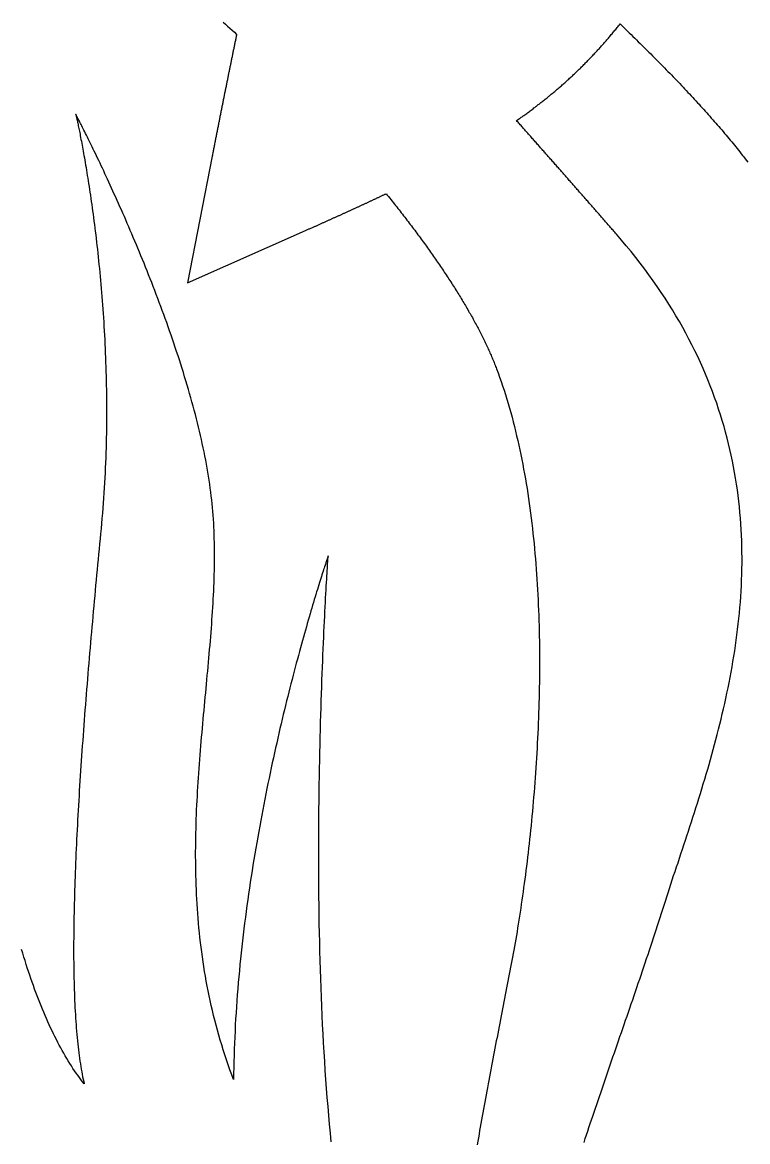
# Model space of a CAD drawing. Extents: x 5 to 105, y 2 to 136.
# Drawn here: x 79.41 to 86.5, y 113.19 to 124.13 of the extents above; entities that cross this region are included whole.
import ezdxf

# ---------------------------------------------------------------- set-up
doc = ezdxf.new("R2010")
doc.units = 0
doc.layers.get('0').update_dxf_attribs({"linetype": 'CONTINUOUS'})

msp = doc.modelspace()

# ---------------------------------------------------------------- linework, layer by layer
at = {"color": 7}
msp.add_lwpolyline([(81.263, 122.824), (81.0232, 121.587), (82.1752, 122.0971)], dxfattribs=at)
for points in [[(81.3701, 124.135, 0), (81.392, 124.115, 0), (81.4139, 124.095, 0), (81.4358, 124.075, 0), (81.4578, 124.055, 0), (81.4797, 124.035, 0), (81.5016, 124.014, 0)], [(84.2385, 123.172, 0), (84.2476, 123.178, 0), (84.2566, 123.185, 0), (84.2657, 123.191, 0), (84.2747, 123.197, 0), (84.2838, 123.204, 0), (84.2928, 123.21, 0), (84.3017, 123.217, 0), (84.3107, 123.223, 0), (84.3196, 123.229, 0), (84.3285, 123.236, 0), (84.3374, 123.242, 0), (84.3463, 123.249, 0), (84.3551, 123.255, 0), (84.364, 123.262, 0), (84.3728, 123.268, 0), (84.3816, 123.275, 0), (84.3903, 123.281, 0), (84.3991, 123.288, 0), (84.4078, 123.295, 0), (84.4165, 123.301, 0), (84.4252, 123.308, 0), (84.4338, 123.314, 0), (84.4425, 123.321, 0), (84.4511, 123.328, 0), (84.4597, 123.334, 0), (84.4683, 123.341, 0), (84.4768, 123.348, 0), (84.4854, 123.354, 0), (84.4939, 123.361, 0), (84.5024, 123.368, 0), (84.5109, 123.375, 0), (84.5194, 123.381, 0), (84.5278, 123.388, 0), (84.5362, 123.395, 0), (84.5446, 123.402, 0), (84.553, 123.409, 0), (84.5614, 123.415, 0), (84.5698, 123.422, 0), (84.5781, 123.429, 0), (84.5864, 123.436, 0), (84.5947, 123.443, 0), (84.603, 123.45, 0), (84.6112, 123.457, 0), (84.6195, 123.464, 0), (84.6277, 123.471, 0), (84.6359, 123.478, 0), (84.6441, 123.485, 0), (84.6523, 123.492, 0), (84.6604, 123.499, 0), (84.6686, 123.506, 0), (84.6767, 123.513, 0), (84.6848, 123.52, 0), (84.6929, 123.527, 0), (84.7009, 123.535, 0), (84.709, 123.542, 0), (84.717, 123.549, 0), (84.725, 123.556, 0), (84.733, 123.563, 0), (84.741, 123.571, 0), (84.749, 123.578, 0), (84.7569, 123.585, 0), (84.7649, 123.592, 0), (84.7728, 123.6, 0), (84.7807, 123.607, 0), (84.7886, 123.614, 0), (84.7964, 123.622, 0), (84.8043, 123.629, 0), (84.8121, 123.637, 0), (84.82, 123.644, 0), (84.8278, 123.652, 0), (84.8356, 123.659, 0), (84.8433, 123.667, 0), (84.8511, 123.674, 0), (84.8588, 123.682, 0), (84.8666, 123.689, 0), (84.8743, 123.697, 0), (84.882, 123.704, 0), (84.8897, 123.712, 0), (84.8974, 123.72, 0), (84.905, 123.727, 0), (84.9127, 123.735, 0), (84.9203, 123.743, 0), (84.9279, 123.751, 0), (84.9355, 123.758, 0), (84.9431, 123.766, 0), (84.9507, 123.774, 0), (84.9582, 123.782, 0), (84.9658, 123.79, 0), (84.9733, 123.798, 0), (84.9808, 123.806, 0), (84.9883, 123.814, 0), (84.9958, 123.822, 0), (85.0033, 123.83, 0), (85.0107, 123.838, 0), (85.0182, 123.846, 0), (85.0256, 123.854, 0), (85.0331, 123.862, 0), (85.0405, 123.87, 0), (85.0479, 123.878, 0), (85.0553, 123.886, 0), (85.0626, 123.894, 0), (85.07, 123.903, 0), (85.0773, 123.911, 0), (85.0847, 123.919, 0), (85.092, 123.927, 0), (85.0993, 123.936, 0), (85.1066, 123.944, 0), (85.1139, 123.953, 0), (85.1212, 123.961, 0), (85.1285, 123.969, 0), (85.1357, 123.978, 0), (85.143, 123.986, 0), (85.1502, 123.995, 0), (85.1574, 124.003, 0), (85.1646, 124.012, 0), (85.1718, 124.021, 0), (85.179, 124.029, 0), (85.1862, 124.038, 0), (85.1934, 124.046, 0), (85.2005, 124.055, 0), (85.2077, 124.064, 0), (85.2148, 124.073, 0), (85.2219, 124.082, 0), (85.229, 124.09, 0), (85.2361, 124.099, 0), (85.2432, 124.108, 0), (85.2503, 124.117, 0)], [(85.2503, 124.117, 0), (85.2684, 124.1, 0), (85.2863, 124.082, 0), (85.3043, 124.065, 0), (85.3222, 124.047, 0), (85.34, 124.03, 0), (85.3578, 124.013, 0), (85.3755, 123.995, 0), (85.3932, 123.978, 0), (85.4108, 123.961, 0), (85.4284, 123.943, 0), (85.4459, 123.926, 0), (85.4634, 123.909, 0), (85.4808, 123.891, 0), (85.4981, 123.874, 0), (85.5154, 123.857, 0), (85.5327, 123.84, 0), (85.5499, 123.823, 0), (85.567, 123.805, 0), (85.5841, 123.788, 0), (85.6011, 123.771, 0), (85.6181, 123.754, 0), (85.635, 123.737, 0), (85.6518, 123.72, 0), (85.6686, 123.703, 0), (85.6854, 123.686, 0), (85.702, 123.669, 0), (85.7186, 123.652, 0), (85.7352, 123.635, 0), (85.7517, 123.618, 0), (85.7681, 123.601, 0), (85.7844, 123.584, 0), (85.8007, 123.567, 0), (85.817, 123.55, 0), (85.8331, 123.533, 0), (85.8492, 123.516, 0), (85.8653, 123.499, 0), (85.8812, 123.482, 0), (85.8971, 123.465, 0), (85.913, 123.448, 0), (85.9287, 123.432, 0), (85.9444, 123.415, 0), (85.9601, 123.398, 0), (85.9756, 123.381, 0), (85.9911, 123.364, 0), (86.0066, 123.347, 0), (86.0219, 123.331, 0), (86.0372, 123.314, 0), (86.0524, 123.297, 0), (86.0676, 123.28, 0), (86.0826, 123.264, 0), (86.0976, 123.247, 0), (86.1126, 123.23, 0), (86.1274, 123.214, 0), (86.1422, 123.197, 0), (86.1569, 123.18, 0), (86.1715, 123.163, 0), (86.1861, 123.147, 0), (86.2006, 123.13, 0), (86.215, 123.114, 0), (86.2293, 123.097, 0), (86.2436, 123.08, 0), (86.2577, 123.064, 0), (86.2718, 123.047, 0), (86.2858, 123.03, 0), (86.2998, 123.014, 0), (86.3136, 122.997, 0), (86.3274, 122.981, 0), (86.3411, 122.964, 0), (86.3547, 122.948, 0), (86.3682, 122.931, 0), (86.3817, 122.915, 0), (86.3951, 122.898, 0), (86.4083, 122.881, 0), (86.4215, 122.865, 0), (86.4347, 122.848, 0), (86.4477, 122.832, 0), (86.4606, 122.816, 0), (86.4735, 122.799, 0), (86.4863, 122.783, 0), (86.499, 122.766, 0)], [(81.5016, 124.014, 0), (81.4999, 124.006, 0), (81.4981, 123.997, 0), (81.4963, 123.988, 0), (81.4945, 123.98, 0), (81.4928, 123.971, 0), (81.491, 123.962, 0), (81.4892, 123.954, 0), (81.4874, 123.945, 0), (81.4856, 123.936, 0), (81.4839, 123.928, 0), (81.4821, 123.919, 0), (81.4803, 123.91, 0), (81.4785, 123.901, 0), (81.4767, 123.893, 0), (81.4749, 123.884, 0), (81.4731, 123.875, 0), (81.4713, 123.866, 0), (81.4695, 123.857, 0), (81.4677, 123.849, 0), (81.4659, 123.84, 0), (81.4641, 123.831, 0), (81.4623, 123.822, 0), (81.4605, 123.813, 0), (81.4587, 123.804, 0), (81.4569, 123.795, 0), (81.455, 123.787, 0), (81.4532, 123.778, 0), (81.4514, 123.769, 0), (81.4496, 123.76, 0), (81.4478, 123.751, 0), (81.446, 123.742, 0), (81.4441, 123.733, 0), (81.4423, 123.724, 0), (81.4405, 123.715, 0), (81.4386, 123.706, 0), (81.4368, 123.697, 0), (81.435, 123.688, 0), (81.4331, 123.679, 0), (81.4313, 123.67, 0), (81.4295, 123.661, 0), (81.4276, 123.652, 0), (81.4258, 123.643, 0), (81.424, 123.634, 0), (81.4221, 123.625, 0), (81.4203, 123.616, 0), (81.4184, 123.607, 0), (81.4166, 123.597, 0), (81.4147, 123.588, 0), (81.4129, 123.579, 0), (81.411, 123.57, 0), (81.4091, 123.561, 0), (81.4073, 123.552, 0), (81.4054, 123.542, 0), (81.4036, 123.533, 0), (81.4017, 123.524, 0), (81.3998, 123.515, 0), (81.398, 123.506, 0), (81.3961, 123.496, 0), (81.3942, 123.487, 0), (81.3924, 123.478, 0), (81.3905, 123.468, 0), (81.3886, 123.459, 0), (81.3867, 123.45, 0), (81.3848, 123.441, 0), (81.383, 123.431, 0), (81.3811, 123.422, 0), (81.3792, 123.412, 0), (81.3773, 123.403, 0), (81.3754, 123.394, 0), (81.3735, 123.384, 0), (81.3716, 123.375, 0), (81.3697, 123.365, 0), (81.3679, 123.356, 0), (81.366, 123.347, 0), (81.3641, 123.337, 0), (81.3622, 123.328, 0), (81.3603, 123.318, 0), (81.3583, 123.309, 0), (81.3564, 123.299, 0), (81.3545, 123.289, 0), (81.3526, 123.28, 0), (81.3507, 123.27, 0), (81.3488, 123.261, 0), (81.3469, 123.251, 0), (81.345, 123.242, 0), (81.3431, 123.232, 0), (81.3411, 123.222, 0), (81.3392, 123.213, 0), (81.3373, 123.203, 0), (81.3354, 123.193, 0), (81.3334, 123.184, 0), (81.3315, 123.174, 0), (81.3296, 123.164, 0), (81.3277, 123.154, 0), (81.3257, 123.145, 0), (81.3238, 123.135, 0), (81.3219, 123.125, 0), (81.3199, 123.115, 0), (81.318, 123.105, 0), (81.316, 123.096, 0), (81.3141, 123.086, 0), (81.3121, 123.076, 0), (81.3102, 123.066, 0), (81.3082, 123.056, 0), (81.3063, 123.046, 0), (81.3043, 123.036, 0), (81.3024, 123.026, 0), (81.3004, 123.016, 0), (81.2985, 123.006, 0), (81.2965, 122.996, 0), (81.2946, 122.986, 0), (81.2926, 122.976, 0), (81.2906, 122.966, 0), (81.2887, 122.956, 0), (81.2867, 122.946, 0), (81.2847, 122.936, 0), (81.2828, 122.926, 0), (81.2808, 122.916, 0), (81.2788, 122.906, 0), (81.2768, 122.896, 0), (81.2749, 122.885, 0), (81.2729, 122.875, 0), (81.2709, 122.865, 0), (81.2689, 122.855, 0), (81.2669, 122.844, 0), (81.2649, 122.834, 0), (81.263, 122.824, 0)], [(81.2664, 119.388, 0), (81.2628, 119.426, 0), (81.2588, 119.463, 0), (81.2545, 119.501, 0), (81.2497, 119.54, 0), (81.2447, 119.578, 0), (81.2392, 119.617, 0), (81.2334, 119.656, 0), (81.2273, 119.695, 0), (81.2208, 119.734, 0), (81.214, 119.773, 0), (81.2069, 119.813, 0), (81.1994, 119.853, 0), (81.1916, 119.893, 0), (81.1836, 119.933, 0), (81.1752, 119.973, 0), (81.1666, 120.013, 0), (81.1576, 120.053, 0), (81.1484, 120.094, 0), (81.1389, 120.134, 0), (81.1291, 120.175, 0), (81.1191, 120.216, 0), (81.1089, 120.257, 0), (81.0983, 120.298, 0), (81.0876, 120.339, 0), (81.0766, 120.38, 0), (81.0654, 120.421, 0), (81.054, 120.462, 0), (81.0423, 120.503, 0), (81.0305, 120.544, 0), (81.0184, 120.585, 0), (81.0062, 120.626, 0), (80.9937, 120.667, 0), (80.9811, 120.708, 0), (80.9683, 120.749, 0), (80.9554, 120.79, 0), (80.9423, 120.831, 0), (80.929, 120.872, 0), (80.9156, 120.913, 0), (80.902, 120.954, 0), (80.8884, 120.994, 0), (80.8745, 121.035, 0), (80.8606, 121.075, 0), (80.8466, 121.116, 0), (80.8324, 121.156, 0), (80.8181, 121.196, 0), (80.8038, 121.236, 0), (80.7893, 121.276, 0), (80.7748, 121.315, 0), (80.7602, 121.355, 0), (80.7456, 121.394, 0), (80.7308, 121.433, 0), (80.716, 121.472, 0), (80.7012, 121.511, 0), (80.6863, 121.55, 0), (80.6714, 121.588, 0), (80.6565, 121.626, 0), (80.6415, 121.664, 0), (80.6265, 121.702, 0), (80.6116, 121.739, 0), (80.5966, 121.777, 0), (80.5816, 121.813, 0), (80.5666, 121.85, 0), (80.5516, 121.886, 0), (80.5367, 121.923, 0), (80.5218, 121.958, 0), (80.5069, 121.994, 0), (80.4921, 122.029, 0), (80.4773, 122.064, 0), (80.4626, 122.098, 0), (80.4479, 122.132, 0), (80.4334, 122.166, 0), (80.4188, 122.2, 0), (80.4044, 122.233, 0), (80.3901, 122.265, 0), (80.3758, 122.298, 0), (80.3617, 122.33, 0), (80.3477, 122.361, 0), (80.3337, 122.392, 0), (80.3199, 122.423, 0), (80.3063, 122.453, 0), (80.2927, 122.483, 0), (80.2794, 122.512, 0), (80.2661, 122.541, 0), (80.253, 122.57, 0), (80.2401, 122.598, 0), (80.2273, 122.625, 0), (80.2148, 122.652, 0), (80.2023, 122.679, 0), (80.1901, 122.705, 0), (80.1781, 122.73, 0), (80.1663, 122.755, 0), (80.1547, 122.78, 0), (80.1433, 122.803, 0), (80.1321, 122.827, 0), (80.1211, 122.85, 0), (80.1104, 122.872, 0), (80.1, 122.894, 0), (80.0897, 122.915, 0), (80.0797, 122.935, 0), (80.07, 122.955, 0), (80.0606, 122.974, 0), (80.0514, 122.993, 0), (80.0425, 123.011, 0), (80.0339, 123.028, 0), (80.0256, 123.045, 0), (80.0175, 123.061, 0), (80.0098, 123.077, 0), (80.0024, 123.091, 0), (79.9953, 123.105, 0), (79.9886, 123.119, 0), (79.9821, 123.132, 0), (79.9761, 123.144, 0), (79.9703, 123.155, 0), (79.9649, 123.165, 0), (79.9599, 123.175, 0), (79.9552, 123.184, 0), (79.9509, 123.193, 0), (79.947, 123.2, 0), (79.9435, 123.207, 0), (79.9403, 123.213, 0), (79.9376, 123.219, 0), (79.9352, 123.223, 0), (79.9333, 123.227, 0), (79.9318, 123.23, 0), (79.9307, 123.232, 0), (79.9301, 123.233, 0), (79.9298, 123.233, 0)], [(79.9298, 123.233, 0), (79.9299, 123.233, 0), (79.9302, 123.232, 0), (79.9306, 123.23, 0), (79.9312, 123.228, 0), (79.9319, 123.225, 0), (79.9328, 123.221, 0), (79.9338, 123.216, 0), (79.9349, 123.211, 0), (79.9363, 123.205, 0), (79.9377, 123.198, 0), (79.9393, 123.191, 0), (79.941, 123.183, 0), (79.9429, 123.175, 0), (79.9448, 123.165, 0), (79.9469, 123.155, 0), (79.9492, 123.145, 0), (79.9515, 123.134, 0), (79.9539, 123.122, 0), (79.9565, 123.109, 0), (79.9592, 123.096, 0), (79.9619, 123.083, 0), (79.9648, 123.068, 0), (79.9678, 123.054, 0), (79.9708, 123.038, 0), (79.974, 123.022, 0), (79.9772, 123.005, 0), (79.9805, 122.988, 0), (79.9839, 122.97, 0), (79.9874, 122.952, 0), (79.9909, 122.933, 0), (79.9946, 122.913, 0), (79.9982, 122.893, 0), (80.002, 122.873, 0), (80.0058, 122.851, 0), (80.0097, 122.83, 0), (80.0136, 122.807, 0), (80.0176, 122.784, 0), (80.0216, 122.761, 0), (80.0257, 122.737, 0), (80.0298, 122.713, 0), (80.0339, 122.688, 0), (80.0381, 122.662, 0), (80.0423, 122.636, 0), (80.0466, 122.61, 0), (80.0508, 122.583, 0), (80.0551, 122.556, 0), (80.0594, 122.528, 0), (80.0638, 122.499, 0), (80.0681, 122.471, 0), (80.0724, 122.441, 0), (80.0768, 122.411, 0), (80.0811, 122.381, 0), (80.0855, 122.351, 0), (80.0898, 122.319, 0), (80.0942, 122.288, 0), (80.0985, 122.256, 0), (80.1028, 122.223, 0), (80.1071, 122.19, 0), (80.1114, 122.157, 0), (80.1157, 122.123, 0), (80.1199, 122.089, 0), (80.1241, 122.055, 0), (80.1283, 122.02, 0), (80.1324, 121.984, 0), (80.1365, 121.949, 0), (80.1405, 121.913, 0), (80.1445, 121.876, 0), (80.1485, 121.839, 0), (80.1524, 121.802, 0), (80.1562, 121.764, 0), (80.16, 121.726, 0), (80.1637, 121.688, 0), (80.1674, 121.649, 0), (80.171, 121.61, 0), (80.1745, 121.571, 0), (80.1779, 121.531, 0), (80.1813, 121.491, 0), (80.1845, 121.451, 0), (80.1877, 121.41, 0), (80.1908, 121.369, 0), (80.1938, 121.328, 0), (80.1967, 121.286, 0), (80.1996, 121.245, 0), (80.2023, 121.202, 0), (80.2049, 121.16, 0), (80.2074, 121.117, 0), (80.2098, 121.074, 0), (80.212, 121.031, 0), (80.2142, 120.987, 0), (80.2162, 120.943, 0), (80.2181, 120.899, 0), (80.2199, 120.855, 0), (80.2216, 120.81, 0), (80.2231, 120.765, 0), (80.2245, 120.72, 0), (80.2257, 120.675, 0), (80.2268, 120.629, 0), (80.2278, 120.584, 0), (80.2286, 120.538, 0), (80.2292, 120.491, 0), (80.2297, 120.445, 0), (80.23, 120.398, 0), (80.2302, 120.352, 0), (80.2302, 120.305, 0), (80.23, 120.257, 0), (80.2297, 120.21, 0), (80.2291, 120.163, 0), (80.2284, 120.115, 0), (80.2275, 120.067, 0), (80.2265, 120.019, 0), (80.2252, 119.971, 0), (80.2238, 119.922, 0), (80.2221, 119.874, 0), (80.2203, 119.825, 0), (80.2182, 119.776, 0), (80.2159, 119.728, 0), (80.2135, 119.679, 0), (80.2108, 119.629, 0), (80.2079, 119.58, 0), (80.2048, 119.531, 0), (80.2015, 119.481, 0), (80.1979, 119.432, 0), (80.1941, 119.382, 0), (80.1901, 119.332, 0), (80.1858, 119.282, 0), (80.1813, 119.232, 0), (80.1766, 119.182, 0)], [(85.2146, 122.061, 0), (85.2064, 122.071, 0), (85.1982, 122.08, 0), (85.1901, 122.089, 0), (85.1819, 122.099, 0), (85.1738, 122.108, 0), (85.1657, 122.117, 0), (85.1575, 122.127, 0), (85.1494, 122.136, 0), (85.1413, 122.145, 0), (85.1332, 122.154, 0), (85.1251, 122.164, 0), (85.1171, 122.173, 0), (85.109, 122.182, 0), (85.1009, 122.191, 0), (85.0929, 122.201, 0), (85.0848, 122.21, 0), (85.0768, 122.219, 0), (85.0687, 122.228, 0), (85.0607, 122.237, 0), (85.0527, 122.247, 0), (85.0447, 122.256, 0), (85.0367, 122.265, 0), (85.0287, 122.274, 0), (85.0207, 122.283, 0), (85.0127, 122.292, 0), (85.0048, 122.301, 0), (84.9968, 122.311, 0), (84.9889, 122.32, 0), (84.9809, 122.329, 0), (84.973, 122.338, 0), (84.9651, 122.347, 0), (84.9572, 122.356, 0), (84.9492, 122.365, 0), (84.9413, 122.374, 0), (84.9334, 122.383, 0), (84.9256, 122.392, 0), (84.9177, 122.401, 0), (84.9098, 122.41, 0), (84.9019, 122.419, 0), (84.8941, 122.428, 0), (84.8862, 122.437, 0), (84.8784, 122.446, 0), (84.8706, 122.455, 0), (84.8628, 122.463, 0), (84.8549, 122.472, 0), (84.8471, 122.481, 0), (84.8393, 122.49, 0), (84.8315, 122.499, 0), (84.8237, 122.508, 0), (84.816, 122.517, 0), (84.8082, 122.526, 0), (84.8004, 122.534, 0), (84.7927, 122.543, 0), (84.7849, 122.552, 0), (84.7772, 122.561, 0), (84.7695, 122.57, 0), (84.7617, 122.578, 0), (84.754, 122.587, 0), (84.7463, 122.596, 0), (84.7386, 122.605, 0), (84.7309, 122.614, 0), (84.7232, 122.622, 0), (84.7155, 122.631, 0), (84.7079, 122.64, 0), (84.7002, 122.648, 0), (84.6925, 122.657, 0), (84.6849, 122.666, 0), (84.6773, 122.675, 0), (84.6696, 122.683, 0), (84.662, 122.692, 0), (84.6544, 122.701, 0), (84.6467, 122.709, 0), (84.6391, 122.718, 0), (84.6315, 122.726, 0), (84.6239, 122.735, 0), (84.6164, 122.744, 0), (84.6088, 122.752, 0), (84.6012, 122.761, 0), (84.5936, 122.769, 0), (84.5861, 122.778, 0), (84.5785, 122.787, 0), (84.571, 122.795, 0), (84.5635, 122.804, 0), (84.5559, 122.812, 0), (84.5484, 122.821, 0), (84.5409, 122.829, 0), (84.5334, 122.838, 0), (84.5259, 122.846, 0), (84.5184, 122.855, 0), (84.5109, 122.863, 0), (84.5034, 122.872, 0), (84.4959, 122.88, 0), (84.4885, 122.889, 0), (84.481, 122.897, 0), (84.4735, 122.906, 0), (84.4661, 122.914, 0), (84.4587, 122.923, 0), (84.4512, 122.931, 0), (84.4438, 122.939, 0), (84.4364, 122.948, 0), (84.429, 122.956, 0), (84.4216, 122.965, 0), (84.4142, 122.973, 0), (84.4068, 122.981, 0), (84.3994, 122.99, 0), (84.392, 122.998, 0), (84.3846, 123.006, 0), (84.3772, 123.015, 0), (84.3699, 123.023, 0), (84.3625, 123.031, 0), (84.3552, 123.04, 0), (84.3478, 123.048, 0), (84.3405, 123.056, 0), (84.3332, 123.065, 0), (84.3258, 123.073, 0), (84.3185, 123.081, 0), (84.3112, 123.089, 0), (84.3039, 123.098, 0), (84.2966, 123.106, 0), (84.2893, 123.114, 0), (84.282, 123.123, 0), (84.2748, 123.131, 0), (84.2675, 123.139, 0), (84.2602, 123.147, 0), (84.253, 123.155, 0), (84.2457, 123.164, 0), (84.2385, 123.172, 0)], [(82.1752, 122.097, 0), (82.1819, 122.1, 0), (82.1887, 122.103, 0), (82.1953, 122.106, 0), (82.202, 122.109, 0), (82.2087, 122.112, 0), (82.2154, 122.115, 0), (82.2221, 122.118, 0), (82.2287, 122.121, 0), (82.2354, 122.124, 0), (82.242, 122.127, 0), (82.2486, 122.13, 0), (82.2552, 122.133, 0), (82.2619, 122.136, 0), (82.2685, 122.139, 0), (82.2751, 122.141, 0), (82.2816, 122.144, 0), (82.2882, 122.147, 0), (82.2948, 122.15, 0), (82.3013, 122.153, 0), (82.3079, 122.156, 0), (82.3144, 122.159, 0), (82.321, 122.162, 0), (82.3275, 122.165, 0), (82.334, 122.168, 0), (82.3405, 122.171, 0), (82.347, 122.174, 0), (82.3535, 122.176, 0), (82.36, 122.179, 0), (82.3665, 122.182, 0), (82.373, 122.185, 0), (82.3794, 122.188, 0), (82.3859, 122.191, 0), (82.3923, 122.194, 0), (82.3988, 122.197, 0), (82.4052, 122.2, 0), (82.4116, 122.203, 0), (82.418, 122.205, 0), (82.4244, 122.208, 0), (82.4308, 122.211, 0), (82.4372, 122.214, 0), (82.4436, 122.217, 0), (82.45, 122.22, 0), (82.4563, 122.223, 0), (82.4627, 122.225, 0), (82.469, 122.228, 0), (82.4754, 122.231, 0), (82.4817, 122.234, 0), (82.488, 122.237, 0), (82.4943, 122.24, 0), (82.5007, 122.243, 0), (82.507, 122.245, 0), (82.5132, 122.248, 0), (82.5195, 122.251, 0), (82.5258, 122.254, 0), (82.5321, 122.257, 0), (82.5383, 122.26, 0), (82.5446, 122.263, 0), (82.5508, 122.265, 0), (82.5571, 122.268, 0), (82.5633, 122.271, 0), (82.5695, 122.274, 0), (82.5757, 122.277, 0), (82.5819, 122.28, 0), (82.5881, 122.282, 0), (82.5943, 122.285, 0), (82.6005, 122.288, 0), (82.6067, 122.291, 0), (82.6128, 122.294, 0), (82.619, 122.296, 0), (82.6251, 122.299, 0), (82.6313, 122.302, 0), (82.6374, 122.305, 0), (82.6435, 122.308, 0), (82.6496, 122.311, 0), (82.6557, 122.313, 0), (82.6618, 122.316, 0), (82.6679, 122.319, 0), (82.674, 122.322, 0), (82.6801, 122.325, 0), (82.6862, 122.327, 0), (82.6922, 122.33, 0), (82.6983, 122.333, 0), (82.7043, 122.336, 0), (82.7104, 122.338, 0), (82.7164, 122.341, 0), (82.7224, 122.344, 0), (82.7285, 122.347, 0), (82.7345, 122.35, 0), (82.7405, 122.352, 0), (82.7465, 122.355, 0), (82.7525, 122.358, 0), (82.7584, 122.361, 0), (82.7644, 122.363, 0), (82.7704, 122.366, 0), (82.7763, 122.369, 0), (82.7823, 122.372, 0), (82.7882, 122.375, 0), (82.7942, 122.377, 0), (82.8001, 122.38, 0), (82.806, 122.383, 0), (82.8119, 122.386, 0), (82.8178, 122.388, 0), (82.8237, 122.391, 0), (82.8296, 122.394, 0), (82.8355, 122.397, 0), (82.8414, 122.399, 0), (82.8472, 122.402, 0), (82.8531, 122.405, 0), (82.859, 122.408, 0), (82.8648, 122.41, 0), (82.8706, 122.413, 0), (82.8765, 122.416, 0), (82.8823, 122.419, 0), (82.8881, 122.421, 0), (82.8939, 122.424, 0), (82.8997, 122.427, 0), (82.9055, 122.43, 0), (82.9113, 122.432, 0), (82.9171, 122.435, 0), (82.9229, 122.438, 0), (82.9286, 122.441, 0), (82.9344, 122.443, 0), (82.9401, 122.446, 0), (82.9459, 122.449, 0), (82.9516, 122.451, 0), (82.9573, 122.454, 0), (82.9631, 122.457, 0)], [(82.9631, 122.457, 0), (82.9747, 122.443, 0), (82.9863, 122.428, 0), (82.9979, 122.414, 0), (83.0094, 122.399, 0), (83.0209, 122.385, 0), (83.0324, 122.371, 0), (83.0438, 122.356, 0), (83.0552, 122.342, 0), (83.0665, 122.328, 0), (83.0779, 122.313, 0), (83.0891, 122.299, 0), (83.1004, 122.285, 0), (83.1115, 122.27, 0), (83.1227, 122.256, 0), (83.1338, 122.242, 0), (83.1449, 122.227, 0), (83.1559, 122.213, 0), (83.1669, 122.199, 0), (83.1778, 122.184, 0), (83.1888, 122.17, 0), (83.1996, 122.156, 0), (83.2104, 122.142, 0), (83.2212, 122.127, 0), (83.2319, 122.113, 0), (83.2426, 122.099, 0), (83.2533, 122.085, 0), (83.2639, 122.07, 0), (83.2744, 122.056, 0), (83.285, 122.042, 0), (83.2954, 122.028, 0), (83.3058, 122.013, 0), (83.3162, 121.999, 0), (83.3266, 121.985, 0), (83.3368, 121.971, 0), (83.3471, 121.957, 0), (83.3573, 121.943, 0), (83.3674, 121.929, 0), (83.3775, 121.914, 0), (83.3875, 121.9, 0), (83.3975, 121.886, 0), (83.4075, 121.872, 0), (83.4174, 121.858, 0), (83.4272, 121.844, 0), (83.437, 121.83, 0), (83.4468, 121.816, 0), (83.4565, 121.802, 0), (83.4661, 121.788, 0), (83.4757, 121.774, 0), (83.4853, 121.76, 0), (83.4947, 121.746, 0), (83.5042, 121.732, 0), (83.5136, 121.718, 0), (83.5229, 121.704, 0), (83.5322, 121.691, 0), (83.5414, 121.677, 0), (83.5506, 121.663, 0), (83.5597, 121.649, 0), (83.5688, 121.635, 0), (83.5778, 121.622, 0), (83.5867, 121.608, 0), (83.5956, 121.594, 0), (83.6044, 121.58, 0), (83.6132, 121.567, 0), (83.622, 121.553, 0), (83.6306, 121.539, 0), (83.6392, 121.526, 0), (83.6478, 121.512, 0), (83.6563, 121.498, 0), (83.6647, 121.485, 0), (83.6731, 121.471, 0), (83.6814, 121.458, 0), (83.6897, 121.444, 0), (83.6979, 121.431, 0), (83.706, 121.417, 0), (83.7141, 121.404, 0), (83.7221, 121.39, 0), (83.7301, 121.377, 0), (83.738, 121.364, 0), (83.7458, 121.35, 0), (83.7536, 121.337, 0), (83.7613, 121.324, 0), (83.7689, 121.31, 0), (83.7765, 121.297, 0), (83.7841, 121.284, 0), (83.7915, 121.271, 0), (83.7989, 121.258, 0), (83.8062, 121.245, 0), (83.8135, 121.231, 0), (83.8207, 121.218, 0), (83.8278, 121.205, 0), (83.8349, 121.192, 0), (83.8419, 121.179, 0), (83.8488, 121.166, 0), (83.8557, 121.153, 0), (83.8625, 121.141, 0), (83.8692, 121.128, 0), (83.8759, 121.115, 0), (83.8825, 121.102, 0), (83.889, 121.089, 0), (83.8955, 121.077, 0), (83.9019, 121.064, 0), (83.9082, 121.051, 0), (83.9144, 121.038, 0), (83.9206, 121.026, 0), (83.9267, 121.013, 0), (83.9327, 121.001, 0), (83.9387, 120.988, 0), (83.9446, 120.976, 0), (83.9504, 120.963, 0), (83.9562, 120.951, 0), (83.9619, 120.938, 0), (83.9675, 120.926, 0), (83.973, 120.914, 0), (83.9784, 120.902, 0), (83.9838, 120.889, 0), (83.9891, 120.877, 0), (83.9944, 120.865, 0), (83.9995, 120.853, 0), (84.0046, 120.841, 0), (84.0096, 120.829, 0), (84.0146, 120.817, 0), (84.0194, 120.805, 0), (84.0242, 120.793, 0), (84.0289, 120.781, 0), (84.0335, 120.769, 0), (84.0381, 120.757, 0), (84.0425, 120.745, 0)], [(85.667, 115.46, 0), (85.6797, 115.5, 0), (85.6927, 115.541, 0), (85.7058, 115.581, 0), (85.7191, 115.622, 0), (85.7326, 115.663, 0), (85.7462, 115.705, 0), (85.76, 115.747, 0), (85.7739, 115.789, 0), (85.788, 115.831, 0), (85.8021, 115.874, 0), (85.8164, 115.916, 0), (85.8308, 115.96, 0), (85.8452, 116.003, 0), (85.8597, 116.047, 0), (85.8743, 116.091, 0), (85.8889, 116.135, 0), (85.9036, 116.18, 0), (85.9182, 116.224, 0), (85.9329, 116.269, 0), (85.9476, 116.315, 0), (85.9623, 116.36, 0), (85.977, 116.406, 0), (85.9916, 116.452, 0), (86.0062, 116.498, 0), (86.0208, 116.545, 0), (86.0353, 116.592, 0), (86.0497, 116.639, 0), (86.064, 116.686, 0), (86.0783, 116.733, 0), (86.0924, 116.781, 0), (86.1064, 116.829, 0), (86.1203, 116.877, 0), (86.134, 116.925, 0), (86.1476, 116.974, 0), (86.161, 117.023, 0), (86.1743, 117.072, 0), (86.1873, 117.121, 0), (86.2002, 117.17, 0), (86.2128, 117.22, 0), (86.2253, 117.27, 0), (86.2375, 117.32, 0), (86.2495, 117.37, 0), (86.2612, 117.42, 0), (86.2727, 117.471, 0), (86.2839, 117.521, 0), (86.2948, 117.572, 0), (86.3054, 117.624, 0), (86.3157, 117.675, 0), (86.3256, 117.726, 0), (86.3353, 117.778, 0), (86.3446, 117.83, 0), (86.3536, 117.882, 0), (86.3622, 117.934, 0), (86.3704, 117.986, 0), (86.3782, 118.039, 0), (86.3857, 118.091, 0), (86.3927, 118.144, 0), (86.3994, 118.197, 0), (86.4055, 118.25, 0), (86.4113, 118.304, 0), (86.4166, 118.357, 0), (86.4215, 118.41, 0), (86.4258, 118.464, 0), (86.4297, 118.518, 0), (86.4331, 118.572, 0), (86.436, 118.626, 0), (86.4383, 118.68, 0), (86.4402, 118.734, 0), (86.4415, 118.789, 0), (86.4422, 118.843, 0), (86.4424, 118.898, 0), (86.442, 118.953, 0), (86.4411, 119.008, 0), (86.4395, 119.063, 0), (86.4373, 119.118, 0), (86.4345, 119.173, 0), (86.4311, 119.228, 0), (86.4271, 119.284, 0), (86.4224, 119.339, 0), (86.417, 119.395, 0), (86.411, 119.45, 0), (86.4042, 119.506, 0), (86.3968, 119.562, 0), (86.3887, 119.618, 0), (86.3799, 119.674, 0), (86.3703, 119.73, 0), (86.36, 119.786, 0), (86.3489, 119.843, 0), (86.3371, 119.899, 0), (86.3245, 119.955, 0), (86.3112, 120.012, 0), (86.297, 120.068, 0), (86.282, 120.125, 0), (86.2662, 120.181, 0), (86.2496, 120.238, 0), (86.2322, 120.295, 0), (86.2138, 120.351, 0), (86.1947, 120.408, 0), (86.1746, 120.465, 0), (86.1537, 120.522, 0), (86.1319, 120.579, 0), (86.1092, 120.636, 0), (86.0856, 120.693, 0), (86.061, 120.749, 0), (86.0355, 120.806, 0), (86.009, 120.864, 0), (85.9816, 120.921, 0), (85.9532, 120.978, 0), (85.9239, 121.035, 0), (85.8935, 121.092, 0), (85.8621, 121.149, 0), (85.8298, 121.206, 0), (85.7964, 121.263, 0), (85.7619, 121.32, 0), (85.7264, 121.377, 0), (85.6899, 121.434, 0), (85.6522, 121.491, 0), (85.6135, 121.549, 0), (85.5737, 121.606, 0), (85.5328, 121.663, 0), (85.4908, 121.72, 0), (85.4476, 121.777, 0), (85.4033, 121.834, 0), (85.3579, 121.891, 0), (85.3113, 121.947, 0), (85.2635, 122.004, 0), (85.2146, 122.061, 0)], [(84.0425, 120.745, 0), (84.0579, 120.704, 0), (84.073, 120.662, 0), (84.0877, 120.62, 0), (84.1021, 120.577, 0), (84.1161, 120.535, 0), (84.1298, 120.492, 0), (84.1432, 120.448, 0), (84.1563, 120.405, 0), (84.1691, 120.361, 0), (84.1816, 120.316, 0), (84.1937, 120.272, 0), (84.2056, 120.227, 0), (84.2171, 120.182, 0), (84.2284, 120.136, 0), (84.2393, 120.091, 0), (84.2499, 120.045, 0), (84.2603, 119.999, 0), (84.2703, 119.953, 0), (84.2801, 119.906, 0), (84.2896, 119.859, 0), (84.2987, 119.812, 0), (84.3077, 119.765, 0), (84.3163, 119.718, 0), (84.3246, 119.67, 0), (84.3327, 119.622, 0), (84.3405, 119.574, 0), (84.348, 119.526, 0), (84.3553, 119.478, 0), (84.3623, 119.429, 0), (84.3691, 119.381, 0), (84.3755, 119.332, 0), (84.3818, 119.283, 0), (84.3877, 119.234, 0), (84.3935, 119.185, 0), (84.3989, 119.135, 0), (84.4042, 119.086, 0), (84.4091, 119.036, 0), (84.4139, 118.987, 0), (84.4184, 118.937, 0), (84.4227, 118.887, 0), (84.4267, 118.837, 0), (84.4305, 118.787, 0), (84.4341, 118.737, 0), (84.4374, 118.687, 0), (84.4406, 118.637, 0), (84.4435, 118.586, 0), (84.4462, 118.536, 0), (84.4486, 118.486, 0), (84.4509, 118.435, 0), (84.453, 118.385, 0), (84.4548, 118.334, 0), (84.4565, 118.284, 0), (84.4579, 118.233, 0), (84.4591, 118.183, 0), (84.4602, 118.132, 0), (84.461, 118.082, 0), (84.4617, 118.032, 0), (84.4622, 117.981, 0), (84.4625, 117.931, 0), (84.4626, 117.88, 0), (84.4625, 117.83, 0), (84.4622, 117.78, 0), (84.4618, 117.73, 0), (84.4612, 117.679, 0), (84.4604, 117.629, 0), (84.4595, 117.579, 0), (84.4583, 117.529, 0), (84.4571, 117.479, 0), (84.4556, 117.43, 0), (84.454, 117.38, 0), (84.4523, 117.331, 0), (84.4504, 117.281, 0), (84.4483, 117.232, 0), (84.4461, 117.183, 0), (84.4438, 117.134, 0), (84.4413, 117.085, 0), (84.4387, 117.036, 0), (84.4359, 116.987, 0), (84.433, 116.939, 0), (84.43, 116.891, 0), (84.4268, 116.842, 0), (84.4235, 116.795, 0), (84.4201, 116.747, 0), (84.4166, 116.699, 0), (84.4129, 116.652, 0), (84.4092, 116.605, 0), (84.4053, 116.558, 0), (84.4013, 116.511, 0), (84.3972, 116.464, 0), (84.393, 116.418, 0), (84.3887, 116.372, 0), (84.3843, 116.326, 0), (84.3798, 116.281, 0), (84.3752, 116.235, 0), (84.3705, 116.19, 0), (84.3657, 116.146, 0), (84.3608, 116.101, 0), (84.3558, 116.057, 0), (84.3508, 116.013, 0), (84.3457, 115.969, 0), (84.3404, 115.926, 0), (84.3352, 115.883, 0), (84.3298, 115.84, 0), (84.3244, 115.798, 0), (84.3189, 115.756, 0), (84.3134, 115.714, 0), (84.3077, 115.673, 0), (84.3021, 115.632, 0), (84.2963, 115.591, 0), (84.2906, 115.551, 0), (84.2847, 115.511, 0), (84.2788, 115.471, 0), (84.2729, 115.432, 0), (84.2669, 115.393, 0), (84.2609, 115.354, 0), (84.2548, 115.316, 0), (84.2487, 115.279, 0), (84.2426, 115.241, 0), (84.2365, 115.205, 0), (84.2303, 115.168, 0), (84.2241, 115.132, 0), (84.2178, 115.097, 0), (84.2116, 115.062, 0), (84.2053, 115.027, 0), (84.199, 114.993, 0), (84.1927, 114.959, 0), (84.1864, 114.926, 0)], [(81.472, 113.795, 0), (81.4538, 113.843, 0), (81.4362, 113.892, 0), (81.4191, 113.94, 0), (81.4026, 113.989, 0), (81.3866, 114.037, 0), (81.3711, 114.086, 0), (81.3561, 114.134, 0), (81.3416, 114.182, 0), (81.3277, 114.23, 0), (81.3142, 114.279, 0), (81.3012, 114.327, 0), (81.2887, 114.375, 0), (81.2767, 114.423, 0), (81.2652, 114.471, 0), (81.2541, 114.519, 0), (81.2434, 114.567, 0), (81.2333, 114.614, 0), (81.2235, 114.662, 0), (81.2142, 114.71, 0), (81.2053, 114.758, 0), (81.1968, 114.805, 0), (81.1888, 114.853, 0), (81.1811, 114.9, 0), (81.1739, 114.948, 0), (81.167, 114.995, 0), (81.1606, 115.043, 0), (81.1545, 115.09, 0), (81.1488, 115.137, 0), (81.1434, 115.184, 0), (81.1384, 115.231, 0), (81.1338, 115.278, 0), (81.1295, 115.325, 0), (81.1255, 115.372, 0), (81.1218, 115.419, 0), (81.1185, 115.466, 0), (81.1155, 115.513, 0), (81.1128, 115.559, 0), (81.1105, 115.606, 0), (81.1084, 115.652, 0), (81.1066, 115.699, 0), (81.105, 115.745, 0), (81.1038, 115.792, 0), (81.1028, 115.838, 0), (81.1021, 115.884, 0), (81.1016, 115.93, 0), (81.1014, 115.976, 0), (81.1014, 116.022, 0), (81.1017, 116.068, 0), (81.1022, 116.114, 0), (81.1028, 116.16, 0), (81.1038, 116.205, 0), (81.1049, 116.251, 0), (81.1062, 116.296, 0), (81.1077, 116.342, 0), (81.1094, 116.387, 0), (81.1112, 116.432, 0), (81.1133, 116.477, 0), (81.1155, 116.522, 0), (81.1178, 116.567, 0), (81.1203, 116.612, 0), (81.123, 116.657, 0), (81.1258, 116.702, 0), (81.1287, 116.747, 0), (81.1317, 116.791, 0), (81.1349, 116.836, 0), (81.1381, 116.88, 0), (81.1415, 116.924, 0), (81.145, 116.969, 0), (81.1485, 117.013, 0), (81.1521, 117.057, 0), (81.1558, 117.101, 0), (81.1596, 117.144, 0), (81.1634, 117.188, 0), (81.1673, 117.232, 0), (81.1712, 117.275, 0), (81.1752, 117.319, 0), (81.1792, 117.362, 0), (81.1832, 117.405, 0), (81.1872, 117.449, 0), (81.1912, 117.492, 0), (81.1953, 117.535, 0), (81.1993, 117.578, 0), (81.2034, 117.62, 0), (81.2074, 117.663, 0), (81.2114, 117.705, 0), (81.2154, 117.748, 0), (81.2193, 117.79, 0), (81.2232, 117.832, 0), (81.227, 117.875, 0), (81.2308, 117.917, 0), (81.2345, 117.959, 0), (81.2382, 118, 0), (81.2417, 118.042, 0), (81.2452, 118.084, 0), (81.2486, 118.125, 0), (81.2519, 118.166, 0), (81.255, 118.208, 0), (81.2581, 118.249, 0), (81.261, 118.29, 0), (81.2639, 118.331, 0), (81.2665, 118.371, 0), (81.2691, 118.412, 0), (81.2715, 118.453, 0), (81.2737, 118.493, 0), (81.2758, 118.533, 0), (81.2777, 118.574, 0), (81.2794, 118.614, 0), (81.281, 118.654, 0), (81.2823, 118.693, 0), (81.2835, 118.733, 0), (81.2844, 118.773, 0), (81.2852, 118.812, 0), (81.2857, 118.851, 0), (81.286, 118.891, 0), (81.2861, 118.93, 0), (81.2859, 118.969, 0), (81.2855, 119.007, 0), (81.2848, 119.046, 0), (81.2839, 119.085, 0), (81.2827, 119.123, 0), (81.2813, 119.161, 0), (81.2795, 119.199, 0), (81.2775, 119.237, 0), (81.2752, 119.275, 0), (81.2726, 119.313, 0), (81.2696, 119.351, 0), (81.2664, 119.388, 0)], [(80.1766, 119.182, 0), (80.1717, 119.132, 0), (80.1669, 119.082, 0), (80.1621, 119.032, 0), (80.1572, 118.982, 0), (80.1524, 118.931, 0), (80.1476, 118.881, 0), (80.1429, 118.83, 0), (80.1381, 118.78, 0), (80.1333, 118.729, 0), (80.1286, 118.678, 0), (80.1239, 118.628, 0), (80.1192, 118.577, 0), (80.1145, 118.526, 0), (80.1099, 118.475, 0), (80.1052, 118.424, 0), (80.1006, 118.374, 0), (80.0961, 118.323, 0), (80.0915, 118.272, 0), (80.087, 118.221, 0), (80.0825, 118.17, 0), (80.0781, 118.119, 0), (80.0736, 118.068, 0), (80.0692, 118.017, 0), (80.0649, 117.966, 0), (80.0605, 117.916, 0), (80.0563, 117.865, 0), (80.052, 117.814, 0), (80.0478, 117.763, 0), (80.0436, 117.713, 0), (80.0395, 117.662, 0), (80.0354, 117.612, 0), (80.0313, 117.561, 0), (80.0273, 117.511, 0), (80.0234, 117.46, 0), (80.0195, 117.41, 0), (80.0156, 117.36, 0), (80.0118, 117.31, 0), (80.008, 117.26, 0), (80.0043, 117.21, 0), (80.0006, 117.16, 0), (79.997, 117.11, 0), (79.9935, 117.06, 0), (79.99, 117.011, 0), (79.9865, 116.961, 0), (79.9832, 116.912, 0), (79.9798, 116.863, 0), (79.9766, 116.814, 0), (79.9734, 116.765, 0), (79.9702, 116.716, 0), (79.9672, 116.668, 0), (79.9641, 116.619, 0), (79.9612, 116.571, 0), (79.9583, 116.523, 0), (79.9555, 116.475, 0), (79.9528, 116.427, 0), (79.9501, 116.38, 0), (79.9475, 116.332, 0), (79.945, 116.285, 0), (79.9425, 116.238, 0), (79.9401, 116.191, 0), (79.9378, 116.144, 0), (79.9356, 116.098, 0), (79.9335, 116.052, 0), (79.9314, 116.006, 0), (79.9294, 115.96, 0), (79.9275, 115.914, 0), (79.9257, 115.869, 0), (79.924, 115.824, 0), (79.9223, 115.779, 0), (79.9208, 115.734, 0), (79.9193, 115.69, 0), (79.9179, 115.646, 0), (79.9166, 115.602, 0), (79.9154, 115.558, 0), (79.9143, 115.515, 0), (79.9133, 115.472, 0), (79.9124, 115.429, 0), (79.9115, 115.387, 0), (79.9108, 115.344, 0), (79.9102, 115.302, 0), (79.9096, 115.261, 0), (79.9092, 115.22, 0), (79.9089, 115.179, 0), (79.9086, 115.138, 0), (79.9085, 115.097, 0), (79.9085, 115.057, 0), (79.9086, 115.018, 0), (79.9088, 114.978, 0), (79.9091, 114.939, 0), (79.9095, 114.901, 0), (79.91, 114.862, 0), (79.9106, 114.824, 0), (79.9114, 114.787, 0), (79.9123, 114.749, 0), (79.9132, 114.712, 0), (79.9143, 114.676, 0), (79.9155, 114.64, 0), (79.9169, 114.604, 0), (79.9183, 114.568, 0), (79.9199, 114.533, 0), (79.9216, 114.499, 0), (79.9234, 114.465, 0), (79.9253, 114.431, 0), (79.9274, 114.397, 0), (79.9296, 114.364, 0), (79.9319, 114.332, 0), (79.9343, 114.3, 0), (79.9369, 114.268, 0), (79.9396, 114.237, 0), (79.9425, 114.206, 0), (79.9454, 114.175, 0), (79.9485, 114.146, 0), (79.9518, 114.116, 0), (79.9552, 114.087, 0), (79.9587, 114.058, 0), (79.9623, 114.03, 0), (79.9661, 114.003, 0), (79.9701, 113.976, 0), (79.9742, 113.949, 0), (79.9784, 113.923, 0), (79.9828, 113.897, 0), (79.9873, 113.872, 0), (79.9919, 113.847, 0), (79.9968, 113.823, 0), (80.0017, 113.799, 0), (80.0068, 113.776, 0), (80.0121, 113.754, 0)], [(82.3966, 118.915, 0), (82.3964, 118.915, 0), (82.3959, 118.913, 0), (82.3951, 118.911, 0), (82.3939, 118.908, 0), (82.3925, 118.903, 0), (82.3907, 118.898, 0), (82.3886, 118.892, 0), (82.3862, 118.885, 0), (82.3836, 118.877, 0), (82.3806, 118.868, 0), (82.3774, 118.858, 0), (82.3739, 118.848, 0), (82.3701, 118.836, 0), (82.366, 118.824, 0), (82.3617, 118.81, 0), (82.3571, 118.796, 0), (82.3523, 118.781, 0), (82.3472, 118.766, 0), (82.3418, 118.749, 0), (82.3363, 118.732, 0), (82.3305, 118.713, 0), (82.3245, 118.694, 0), (82.3182, 118.674, 0), (82.3118, 118.654, 0), (82.3051, 118.632, 0), (82.2982, 118.61, 0), (82.2912, 118.587, 0), (82.2839, 118.564, 0), (82.2764, 118.539, 0), (82.2688, 118.514, 0), (82.261, 118.488, 0), (82.253, 118.461, 0), (82.2448, 118.434, 0), (82.2365, 118.406, 0), (82.228, 118.377, 0), (82.2194, 118.348, 0), (82.2106, 118.317, 0), (82.2016, 118.287, 0), (82.1926, 118.255, 0), (82.1834, 118.223, 0), (82.174, 118.19, 0), (82.1646, 118.157, 0), (82.155, 118.122, 0), (82.1454, 118.088, 0), (82.1356, 118.052, 0), (82.1257, 118.016, 0), (82.1157, 117.98, 0), (82.1057, 117.943, 0), (82.0955, 117.905, 0), (82.0853, 117.867, 0), (82.075, 117.828, 0), (82.0646, 117.788, 0), (82.0541, 117.748, 0), (82.0436, 117.707, 0), (82.0331, 117.666, 0), (82.0225, 117.625, 0), (82.0118, 117.582, 0), (82.0012, 117.54, 0), (81.9905, 117.497, 0), (81.9797, 117.453, 0), (81.9689, 117.409, 0), (81.9582, 117.364, 0), (81.9474, 117.319, 0), (81.9366, 117.273, 0), (81.9258, 117.227, 0), (81.915, 117.18, 0), (81.9042, 117.133, 0), (81.8934, 117.086, 0), (81.8827, 117.038, 0), (81.8719, 116.99, 0), (81.8612, 116.941, 0), (81.8506, 116.892, 0), (81.84, 116.842, 0), (81.8294, 116.792, 0), (81.8189, 116.742, 0), (81.8084, 116.691, 0), (81.798, 116.64, 0), (81.7877, 116.589, 0), (81.7774, 116.537, 0), (81.7672, 116.485, 0), (81.7571, 116.432, 0), (81.7471, 116.38, 0), (81.7372, 116.327, 0), (81.7273, 116.273, 0), (81.7176, 116.22, 0), (81.708, 116.166, 0), (81.6985, 116.111, 0), (81.6891, 116.057, 0), (81.6798, 116.002, 0), (81.6707, 115.947, 0), (81.6617, 115.891, 0), (81.6529, 115.836, 0), (81.6442, 115.78, 0), (81.6356, 115.724, 0), (81.6272, 115.667, 0), (81.619, 115.611, 0), (81.6109, 115.554, 0), (81.603, 115.497, 0), (81.5953, 115.44, 0), (81.5877, 115.383, 0), (81.5804, 115.325, 0), (81.5732, 115.268, 0), (81.5662, 115.21, 0), (81.5595, 115.152, 0), (81.5529, 115.094, 0), (81.5466, 115.036, 0), (81.5405, 114.977, 0), (81.5346, 114.919, 0), (81.5289, 114.86, 0), (81.5235, 114.801, 0), (81.5183, 114.743, 0), (81.5133, 114.684, 0), (81.5086, 114.625, 0), (81.5042, 114.566, 0), (81.5, 114.507, 0), (81.4961, 114.447, 0), (81.4924, 114.388, 0), (81.4891, 114.329, 0), (81.486, 114.27, 0), (81.4832, 114.21, 0), (81.4807, 114.151, 0), (81.4784, 114.092, 0), (81.4765, 114.032, 0), (81.4749, 113.973, 0), (81.4736, 113.913, 0), (81.4727, 113.854, 0), (81.472, 113.795, 0)], [(82.4274, 113.186, 0), (82.4188, 113.272, 0), (82.4106, 113.358, 0), (82.4028, 113.445, 0), (82.3953, 113.533, 0), (82.3881, 113.62, 0), (82.3813, 113.708, 0), (82.3748, 113.797, 0), (82.3687, 113.885, 0), (82.3628, 113.974, 0), (82.3573, 114.064, 0), (82.3522, 114.153, 0), (82.3473, 114.243, 0), (82.3427, 114.332, 0), (82.3384, 114.422, 0), (82.3344, 114.512, 0), (82.3307, 114.602, 0), (82.3273, 114.692, 0), (82.3241, 114.782, 0), (82.3212, 114.872, 0), (82.3185, 114.961, 0), (82.3161, 115.051, 0), (82.314, 115.14, 0), (82.312, 115.23, 0), (82.3103, 115.319, 0), (82.3089, 115.407, 0), (82.3076, 115.496, 0), (82.3066, 115.584, 0), (82.3058, 115.671, 0), (82.3051, 115.758, 0), (82.3047, 115.845, 0), (82.3044, 115.931, 0), (82.3044, 116.017, 0), (82.3045, 116.102, 0), (82.3048, 116.187, 0), (82.3052, 116.271, 0), (82.3058, 116.354, 0), (82.3065, 116.436, 0), (82.3074, 116.518, 0), (82.3084, 116.599, 0), (82.3096, 116.68, 0), (82.3109, 116.759, 0), (82.3123, 116.838, 0), (82.3138, 116.915, 0), (82.3154, 116.992, 0), (82.3171, 117.068, 0), (82.3189, 117.143, 0), (82.3208, 117.216, 0), (82.3228, 117.289, 0), (82.3249, 117.361, 0), (82.327, 117.431, 0), (82.3292, 117.5, 0), (82.3314, 117.568, 0), (82.3337, 117.635, 0), (82.336, 117.7, 0), (82.3384, 117.764, 0), (82.3408, 117.827, 0), (82.3432, 117.889, 0), (82.3457, 117.949, 0), (82.3481, 118.007, 0), (82.3506, 118.064, 0), (82.3531, 118.12, 0), (82.3555, 118.174, 0), (82.358, 118.226, 0), (82.3604, 118.277, 0), (82.3628, 118.326, 0), (82.3652, 118.373, 0), (82.3675, 118.419, 0), (82.3698, 118.463, 0), (82.372, 118.505, 0), (82.3742, 118.545, 0), (82.3763, 118.583, 0), (82.3784, 118.62, 0), (82.3803, 118.654, 0), (82.3822, 118.687, 0), (82.384, 118.717, 0), (82.3857, 118.746, 0), (82.3873, 118.772, 0), (82.3888, 118.796, 0), (82.3902, 118.818, 0), (82.3915, 118.838, 0), (82.3926, 118.856, 0), (82.3936, 118.872, 0), (82.3945, 118.885, 0), (82.3952, 118.896, 0), (82.3958, 118.904, 0), (82.3962, 118.91, 0), (82.3965, 118.914, 0), (82.3966, 118.915, 0)], [(84.8976, 113.181, 0), (84.9095, 113.218, 0), (84.9216, 113.254, 0), (84.9337, 113.291, 0), (84.946, 113.328, 0), (84.9584, 113.365, 0), (84.9708, 113.402, 0), (84.9834, 113.439, 0), (84.9961, 113.477, 0), (85.0088, 113.515, 0), (85.0216, 113.552, 0), (85.0345, 113.591, 0), (85.0475, 113.629, 0), (85.0606, 113.667, 0), (85.0737, 113.705, 0), (85.0869, 113.744, 0), (85.1002, 113.783, 0), (85.1135, 113.821, 0), (85.1269, 113.86, 0), (85.1403, 113.899, 0), (85.1538, 113.938, 0), (85.1674, 113.978, 0), (85.1809, 114.017, 0), (85.1945, 114.056, 0), (85.2082, 114.096, 0), (85.2219, 114.136, 0), (85.2356, 114.175, 0), (85.2493, 114.215, 0), (85.263, 114.255, 0), (85.2768, 114.295, 0), (85.2906, 114.335, 0), (85.3044, 114.375, 0), (85.3182, 114.415, 0), (85.332, 114.455, 0), (85.3458, 114.495, 0), (85.3595, 114.535, 0), (85.3733, 114.576, 0), (85.3871, 114.616, 0), (85.4008, 114.656, 0), (85.4146, 114.696, 0), (85.4283, 114.737, 0), (85.442, 114.777, 0), (85.4556, 114.817, 0), (85.4692, 114.858, 0), (85.4828, 114.898, 0), (85.4964, 114.938, 0), (85.5099, 114.979, 0), (85.5233, 115.019, 0), (85.5367, 115.059, 0), (85.55, 115.1, 0), (85.5633, 115.14, 0), (85.5765, 115.18, 0), (85.5897, 115.22, 0), (85.6028, 115.261, 0), (85.6158, 115.301, 0), (85.6287, 115.341, 0), (85.6415, 115.381, 0), (85.6543, 115.421, 0), (85.667, 115.46, 0)], [(80.0121, 113.754, 0), (79.9961, 113.774, 0), (79.9802, 113.795, 0), (79.9644, 113.816, 0), (79.9487, 113.837, 0), (79.9331, 113.859, 0), (79.9176, 113.882, 0), (79.9022, 113.905, 0), (79.8869, 113.928, 0), (79.8717, 113.952, 0), (79.8566, 113.977, 0), (79.8415, 114.001, 0), (79.8266, 114.027, 0), (79.8118, 114.052, 0), (79.7972, 114.078, 0), (79.7826, 114.105, 0), (79.7681, 114.132, 0), (79.7537, 114.159, 0), (79.7395, 114.187, 0), (79.7253, 114.215, 0), (79.7113, 114.244, 0), (79.6974, 114.272, 0), (79.6836, 114.302, 0), (79.6699, 114.331, 0), (79.6563, 114.361, 0), (79.6428, 114.392, 0), (79.6295, 114.422, 0), (79.6163, 114.453, 0), (79.6032, 114.485, 0), (79.5902, 114.517, 0), (79.5774, 114.549, 0), (79.5646, 114.581, 0), (79.552, 114.614, 0), (79.5396, 114.647, 0), (79.5272, 114.68, 0), (79.515, 114.714, 0), (79.5029, 114.748, 0), (79.4909, 114.782, 0), (79.4791, 114.817, 0), (79.4674, 114.851, 0), (79.4559, 114.887, 0), (79.4445, 114.922, 0), (79.4332, 114.958, 0), (79.422, 114.993, 0), (79.411, 115.03, 0), (79.4001, 115.066, 0)], [(84.1864, 114.926, 0), (84.1801, 114.893, 0), (84.1737, 114.859, 0), (84.1673, 114.826, 0), (84.1608, 114.793, 0), (84.1543, 114.759, 0), (84.1478, 114.725, 0), (84.1412, 114.691, 0), (84.1346, 114.658, 0), (84.128, 114.623, 0), (84.1213, 114.589, 0), (84.1147, 114.555, 0), (84.108, 114.521, 0), (84.1013, 114.486, 0), (84.0945, 114.452, 0), (84.0878, 114.417, 0), (84.081, 114.383, 0), (84.0743, 114.348, 0), (84.0675, 114.313, 0), (84.0607, 114.278, 0), (84.0539, 114.243, 0), (84.0471, 114.208, 0), (84.0404, 114.173, 0), (84.0336, 114.138, 0), (84.0268, 114.103, 0), (84.02, 114.068, 0), (84.0133, 114.033, 0), (84.0065, 113.998, 0), (83.9998, 113.963, 0), (83.9931, 113.928, 0), (83.9864, 113.892, 0), (83.9797, 113.857, 0), (83.973, 113.822, 0), (83.9664, 113.787, 0), (83.9598, 113.752, 0), (83.9532, 113.716, 0), (83.9467, 113.681, 0), (83.9402, 113.646, 0), (83.9337, 113.611, 0), (83.9273, 113.576, 0), (83.9209, 113.541, 0), (83.9146, 113.506, 0), (83.9083, 113.471, 0), (83.902, 113.436, 0), (83.8958, 113.401, 0), (83.8897, 113.366, 0), (83.8836, 113.331, 0), (83.8775, 113.296, 0), (83.8715, 113.262, 0), (83.8656, 113.227, 0), (83.8598, 113.192, 0), (83.854, 113.158, 0)]]:
    msp.add_polyline3d(points, dxfattribs=at)

doc.saveas('drawing.dxf')
